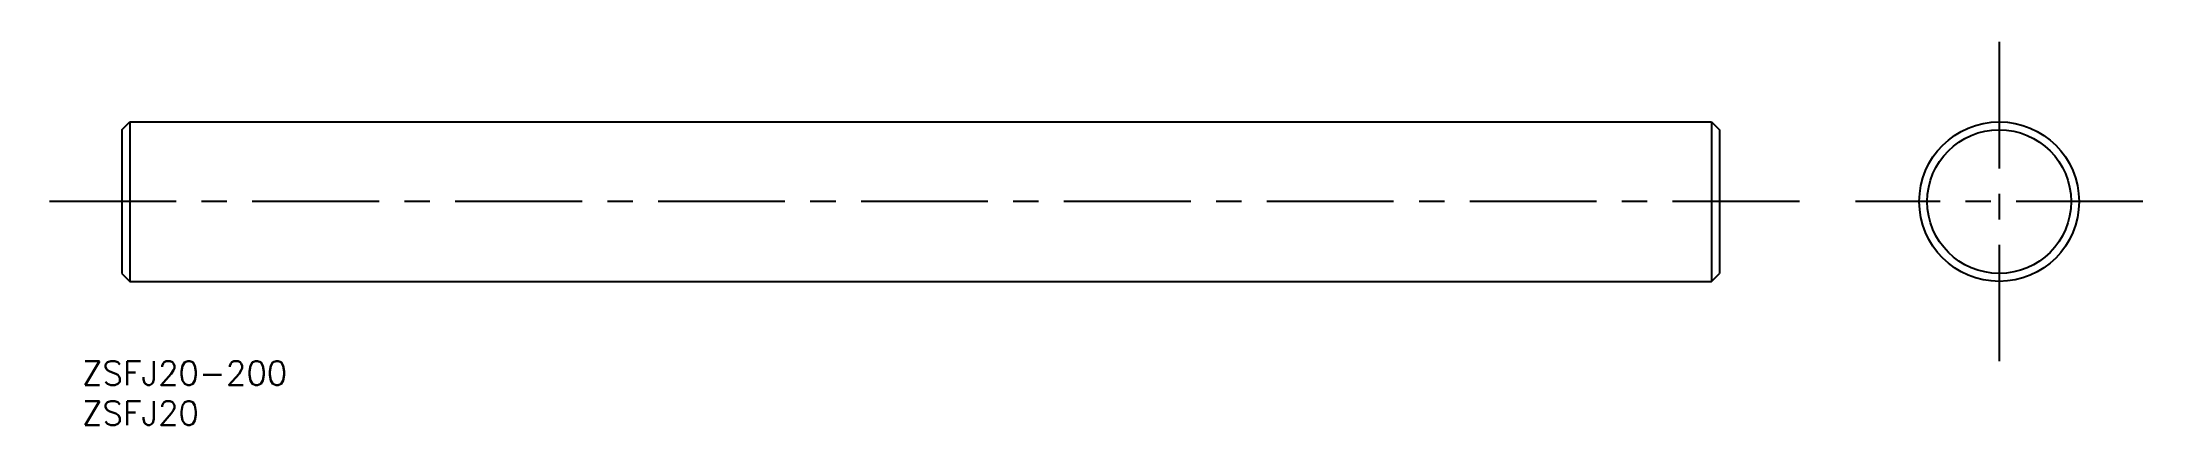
# Model space of a CAD drawing. Extents: x -5 to 258, y -8 to 40.
import ezdxf

# ---------------------------------------------------------------- set-up
doc = ezdxf.new("R2010")
doc.units = 0
doc.header["$LTSCALE"] = 0.5
doc.linetypes.add('CENTER', pattern=[50.8, 31.75, -6.35, 6.35, -6.35])
doc.layers.get('0').update_dxf_attribs({"linetype": 'CONTINUOUS'})
for name, color, linetype in [('MSM_CENTER', 1, 'CENTER'), ('MSM_CONTINUOUS', 7, 'CONTINUOUS'), ('MSM_PART_NUMBER', 7, 'CONTINUOUS')]:
    doc.layers.add(name, color=color, linetype=linetype)
doc.styles.get("Standard").update_dxf_attribs({"font": 'txt.shx', "height": 3, "bigfont": 'bigfont.shx'})

# ---------------------------------------------------------------- blocks, each defined once
blk = doc.blocks.new('*U4')
at = {"layer": 'MSM_PART_NUMBER'}
blk.add_text('ZSFJ20-200', height=3, dxfattribs=at).set_placement((0, -3))
blk = doc.blocks.new('*U5')
at = {"layer": 'MSM_PART_NUMBER'}
blk.add_text('ZSFJ20', height=3, dxfattribs=at).set_placement((0, -8))

msp = doc.modelspace()

# ---------------------------------------------------------------- linework, layer by layer
at = {"layer": 'MSM_CENTER'}
for p, q in [((240, 40), (240, 0)), ((215, 20), (-5, 20)), ((258, 20), (222, 20))]:
    msp.add_line(p, q, dxfattribs=at)
at = {"layer": 'MSM_CONTINUOUS'}
for p, q in [((5, 29), (6, 30)), ((5, 29), (5, 11)), ((6, 30), (204, 30)), ((6, 30), (6, 10)), ((204, 30), (205, 29)), ((204, 30), (204, 10)), ((205, 29), (205, 11)), ((5, 11), (6, 10)), ((204, 10), (205, 11)), ((6, 10), (204, 10))]:
    msp.add_line(p, q, dxfattribs=at)
for radius in [10, 9]:
    msp.add_circle((240, 20), radius, dxfattribs=at)

# ---------------------------------------------------------------- block references
for name in ['*U4', '*U5']:
    msp.add_blockref(name, (0, 0))

doc.saveas('drawing.dxf')
